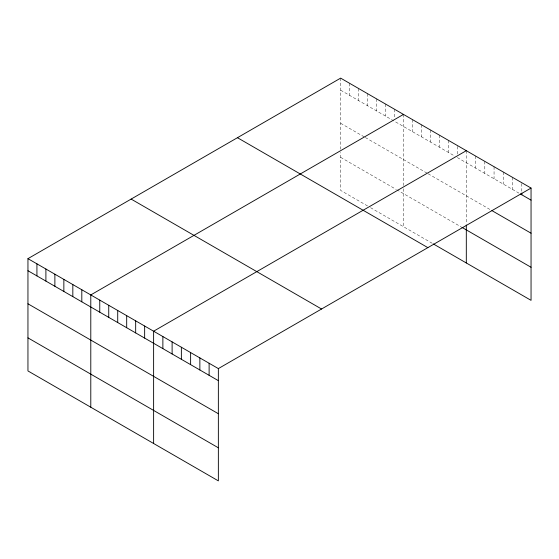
<?xml version="1.0" encoding="UTF-8"?>
<svg xmlns="http://www.w3.org/2000/svg" width="559" height="559" viewBox="0 0 559 559"><rect width="100%" height="100%" fill="white"/><g stroke="black" fill="none" stroke-linecap="round" stroke-linejoin="round"><path stroke-width="0.42" stroke-dasharray="2.79 2.1" d="M340.641 90.195L455.089 156.268M457.332 157.568L518.955 193.141M340.641 123.266L364.573 137.088M365.32 137.514L427.411 173.367M428.159 173.793L490.502 209.786M340.641 157.338L395.996 189.298M396.743 189.732L461.07 226.87M367.57 205.957L340.641 190.409L340.641 152.474M370.561 207.689L432.645 243.535M521.799 183.583L521.799 192.198M512.554 177.378L512.554 189.445M503.303 172.039L503.303 184.107M494.058 166.701L494.058 178.768M484.807 161.362L484.807 173.43M475.555 156.024L475.555 168.091M466.311 150.685L466.311 223.404M457.332 146.36L457.332 154.116M448.36 140.316L448.36 152.383M439.381 135.131L439.381 147.199M430.402 129.954L430.402 142.021M421.43 124.769L421.43 136.836M412.451 119.584L412.451 131.651M403.472 114.406L403.472 185.504M403.472 188.753L403.472 226.688M394.5 109.222L394.5 117.844M385.521 104.037L385.521 116.104M376.542 98.859L376.542 110.927M367.57 93.674L367.57 105.742M358.592 88.49L358.592 100.557M349.613 83.305L349.613 95.372M340.641 78.127L340.641 149.225"/><path stroke-width="0.84" d="M531.05 188.062L218.359 368.591L218.359 480.873L27.95 370.938L27.95 258.656L340.641 78.127L531.05 188.062L531.05 300.344L433.393 243.969M403.472 114.406L90.789 294.935L90.789 407.218M466.311 150.685L153.62 331.207L153.62 443.497M520.38 193.966L531.05 200.129M491.92 210.61L531.05 233.201M461.825 227.303L531.05 267.272M237.449 137.703L427.866 247.637M131.134 199.081L321.551 309.015M27.95 258.656L218.359 368.591M27.95 270.724L218.359 380.658M27.95 303.796L218.359 413.73M27.95 337.867L218.359 447.801M521.799 193.065L521.799 194.791M466.311 225.025L466.311 262.968M209.115 363.245L209.115 375.313M199.863 357.907L199.863 369.974M190.619 352.568L190.619 364.636M181.368 347.23L181.368 359.297M172.116 341.891L172.116 353.959M162.872 336.553L162.872 348.62M144.648 326.03L144.648 338.097M135.669 320.845L135.669 332.912M126.69 315.66L126.69 327.728M117.718 310.483L117.718 322.55M108.739 305.298L108.739 317.365M99.761 300.113L99.761 312.181M81.81 289.751L81.81 301.818M72.831 284.566L72.831 296.633M63.859 279.381L63.859 291.449M54.88 274.203L54.88 286.271M45.901 269.019L45.901 281.086M36.929 263.834L36.929 275.901"/></g></svg>
